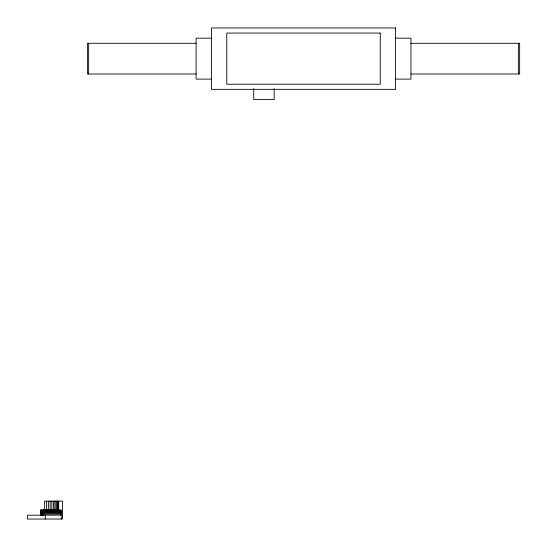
<?xml version="1.0" encoding="UTF-8"?>
<svg xmlns="http://www.w3.org/2000/svg" width="547" height="547" viewBox="0 0 547 547"><rect width="100%" height="100%" fill="white"/><g stroke="black" fill="none" stroke-linecap="round" stroke-linejoin="round"><path stroke-width="0.82" d="M58.536 510.098L40.628 510.536M40.628 514.077L43.842 514.057M40.628 515.158L43.391 515.144M40.628 511.548L43.186 511.541M40.628 512.265L43.746 512.252M40.628 513.107L43.76 513.093M40.628 510.248L55.056 510.228M40.628 510.973L43.172 510.966M211.443 38.181L196.093 38.181L196.093 79.11L211.443 79.11M395.597 38.181L410.947 38.181L410.947 79.11L395.597 79.11M196.093 43.295L87.39 43.295L87.39 73.989L196.093 73.989M410.947 43.295L519.65 43.295L519.65 73.989L410.947 73.989M40.628 515.794L40.628 510.098L56.792 510.091M40.628 510.098L61.209 510.091L61.209 519.041M43.302 510.235L61.209 510.235M43.302 510.529L61.209 510.529M43.302 510.966L61.209 510.966M43.302 511.541L61.209 511.541M43.302 512.259L61.209 512.259M43.302 513.1L61.209 513.1M43.302 514.064L61.209 514.064M61.209 515.151L27.35 515.206L27.35 519.041L62.536 519.041L62.536 501.134L44.635 501.134L44.635 510.515M518.371 43.295L518.371 73.989M274.163 88.484L274.163 99.568L253.699 99.568L253.699 88.484M88.669 43.295L88.669 73.989M58.7 501.134L58.686 510.515M58.406 501.134L58.406 510.515M57.866 501.134L57.866 510.515M57.079 501.134L57.079 510.515M56.061 501.134L56.061 510.515M54.837 501.134L54.837 510.515M53.421 501.134L53.421 510.515M51.849 501.134L51.849 510.515M50.153 501.134L50.153 510.515M48.355 501.134L48.355 510.515M46.509 501.134L46.509 510.515M45.257 515.206L45.257 519.041M43.302 510.091L43.302 515.787M395.597 27.952L211.443 27.952L211.443 89.339L395.597 89.339L395.597 27.952M380.254 33.066L226.786 33.066L226.786 84.224L380.254 84.224L380.254 33.066"/></g></svg>
